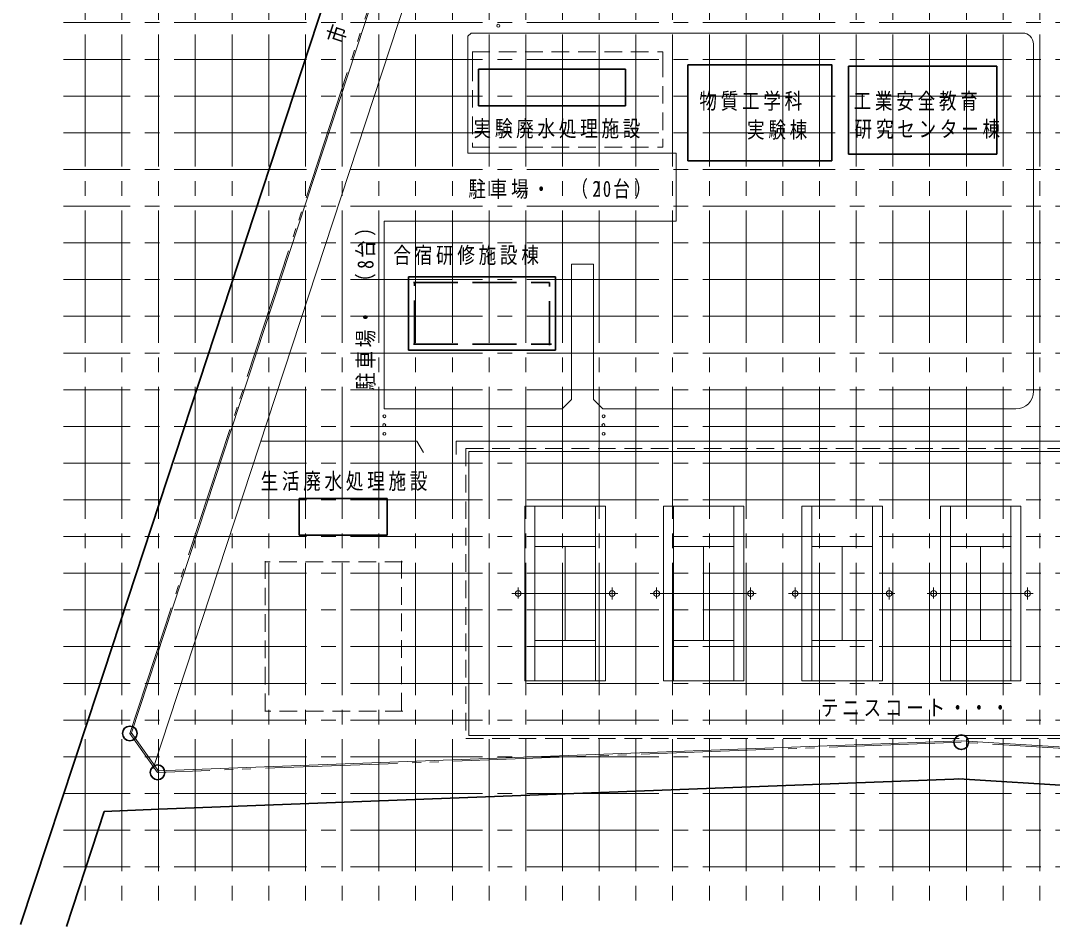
# Model space of a CAD drawing. Units: millimetres, scale not verified. Extents: x -269386 to 273530, y -150741 to 145098.
# Drawn here: x -269386 to -128890, y -138023 to -14642 of the extents above; entities that cross this region are included whole.
import ezdxf

# ---------------------------------------------------------------- set-up
doc = ezdxf.new("R2010")
doc.units = ezdxf.units.MM
doc.header["$LTSCALE"] = 2000
for name, pattern in [('CHAIN2', [12, 9, -1, 1, -1]), ('DASHED1', [1.8, 1.2, -0.6]), ('DASHED3', [4, 3, -1]), ('DOUBLE_CHAIN2', [12.8, 9, -1, 0.6, -0.6, 0.6, -1])]:
    doc.linetypes.add(name, pattern=pattern)
for name, color, linetype, lineweight in [('0-0_ 補助線', 4, 'CHAIN2', 9), ('1-1_ 1-1ﾚｲﾔ', 2, 'Continuous', 18), ('1-D_ 1-Dﾚｲﾔ', 2, 'Continuous', 18), ('7-1_ 7-1ﾚｲﾔ', 4, 'Continuous', 9), ('7-2_ 7-2ﾚｲﾔ', 7, 'Continuous', 35)]:
    doc.layers.add(name, color=color, linetype=linetype, lineweight=lineweight)
for name, color, linetype in [('1-7_ 1-7ﾚｲﾔ', 7, 'Continuous'), ('1-9_ 1-9ﾚｲﾔ', 7, 'Continuous'), ('7-9_ 7-9ﾚｲﾔ', 7, 'Continuous')]:
    doc.layers.add(name, color=color, linetype=linetype)
doc.styles.add('ＭＳ ゴシック', font='')
doc.styles.get('ＭＳ ゴシック').set_extended_font_data('MS Gothic')

msp = doc.modelspace()

# ---------------------------------------------------------------- linework, layer by layer
at = {"layer": '0-0_ 補助線'}
for p, q in [((-260599, 103484), (-260599, -134582)), ((-255599, 103484), (-255599, -134582)), ((-250599, 103484), (-250599, -134582)), ((-245599, 103484), (-245599, -134582)), ((-240599, 103484), (-240599, -134582)), ((-235599, 103484), (-235599, -134582)), ((-230599, 103484), (-230599, -134582)), ((-225599, 103484), (-225599, -134582)), ((-220599, 103484), (-220599, -134582)), ((-215599, 103484), (-215599, -134582)), ((-210599, 103484), (-210599, -134582)), ((-205599, 103484), (-205599, -134582)), ((-200599, 103484), (-200599, -134582)), ((-195599, 103484), (-195599, -134582)), ((-190599, 103484), (-190599, -134582)), ((-185599, 103484), (-185599, -134582)), ((-180599, 103484), (-180599, -134582)), ((-175599, 103484), (-175599, -134582)), ((-170599, 103484), (-170599, -134582)), ((-165599, 103484), (-165599, -134582)), ((-160599, 103484), (-160599, -134582)), ((-155599, 103484), (-155599, -134582)), ((-150599, 103484), (-150599, -134582)), ((-145599, 103484), (-145599, -134582)), ((-140599, 103484), (-140599, -134582)), ((-135599, 103484), (-135599, -134582)), ((-130599, 103484), (-130599, -134582)), ((273530, -14918), (-263527, -14918)), ((273530, -19918), (-263527, -19918)), ((273530, -24918), (-263527, -24918)), ((273530, -29918), (-263527, -29918)), ((273530, -34918), (-263527, -34918)), ((273530, -39918), (-263527, -39918)), ((273530, -44918), (-263527, -44918)), ((273530, -49918), (-263527, -49918)), ((273530, -54918), (-263527, -54918)), ((273530, -59918), (-263527, -59918)), ((273530, -64918), (-263527, -64918)), ((273530, -69918), (-263527, -69918)), ((273530, -74918), (-263527, -74918)), ((273530, -79918), (-263527, -79918)), ((273530, -84918), (-263527, -84918)), ((273530, -89918), (-263527, -89918)), ((273530, -94918), (-263527, -94918)), ((273530, -99918), (-263527, -99918)), ((273530, -104918), (-263527, -104918)), ((273530, -109918), (-263527, -109918)), ((273530, -114918), (-263527, -114918)), ((273530, -119918), (-263527, -119918)), ((273530, -124918), (-263527, -124918)), ((273530, -129918), (-263527, -129918))]:
    msp.add_line(p, q, dxfattribs=at)
at = {"layer": '1-1_ 1-1ﾚｲﾔ'}
for p, q in [((-254323, -111805), (-187395, 91742)), ((-251347, -116505), (-209951, 9447)), ((-208479, -16759), (-208055, -16335)), ((-208479, -16759), (-208479, -21311)), ((-208055, -16335), (-132958, -16335)), ((-131458, -65135), (-131458, -17747)), ((-208479, -21311), (-208479, -32678)), ((-180134, -32678), (-208479, -32678)), ((-180134, -32678), (-180134, -41978)), ((-219862, -46450), (-219862, -41978)), ((-208846, -41978), (-219862, -41978)), ((-208848, -41978), (-180134, -41978)), ((-219861, -46439), (-219861, -67535)), ((-194365, -47837), (-191365, -47837)), ((-194365, -66262), (-194365, -47837)), ((-191365, -66262), (-191365, -47837)), ((-195638, -67535), (-194365, -66262)), ((-191365, -66262), (-190093, -67535)), ((-195638, -67535), (-219861, -67535)), ((-190093, -67535), (-133858, -67535)), ((-236165, -71935), (-236698, -71935)), ((-215441, -71935), (-236171, -71935)), ((-215442, -71934), (-214543, -73493)), ((-210094, -73732), (-210094, -71935)), ((-75381, -71935), (-210094, -71935)), ((-86861, -73325), (-208361, -73325)), ((-208361, -73325), (-208361, -112025)), ((-200721, -80790), (-189751, -80790)), ((-199351, -80790), (-199351, -104560)), ((-191121, -80790), (-191121, -104560)), ((-189751, -104560), (-189751, -80790)), ((-181861, -104560), (-181861, -80790)), ((-181861, -80790), (-170891, -80790)), ((-180491, -80790), (-180491, -104560)), ((-172262, -80790), (-172262, -104560)), ((-170891, -104560), (-170891, -80790)), ((-163001, -104560), (-163001, -80790)), ((-163001, -80790), (-152032, -80790)), ((-161632, -80790), (-161632, -104560)), ((-153402, -80790), (-153402, -104560)), ((-152032, -104560), (-152032, -80790)), ((-144142, -104560), (-144142, -80790)), ((-144142, -80790), (-133172, -80790)), ((-144141, -104560), (-144141, -80790)), ((-142772, -80790), (-142772, -104560)), ((-134542, -80790), (-134542, -104560)), ((-133172, -104560), (-133172, -80790)), ((-199351, -86275), (-191121, -86275)), ((-195236, -99075), (-195236, -86275)), ((-180491, -86275), (-172262, -86275)), ((-176376, -99075), (-176376, -86275)), ((-161632, -86275), (-153402, -86275)), ((-157517, -99075), (-157517, -86275)), ((-142772, -86275), (-134542, -86275)), ((-138657, -99075), (-138657, -86275)), ((-202519, -92675), (-188380, -92675)), ((-201635, -91840), (-201635, -93361)), ((-188837, -91840), (-188837, -93513)), ((-188414, -92675), (-188081, -92675)), ((-183659, -92675), (-169521, -92675)), ((-182775, -91840), (-182775, -93361)), ((-169978, -91840), (-169978, -93513)), ((-169555, -92675), (-169222, -92675)), ((-164800, -92675), (-150661, -92675)), ((-163916, -91840), (-163916, -93361)), ((-151118, -91840), (-151118, -93513)), ((-150695, -92675), (-150362, -92675)), ((-145940, -92675), (-131802, -92675)), ((-145056, -91840), (-145056, -93361)), ((-132258, -91840), (-132258, -93513)), ((-131836, -92675), (-131503, -92675)), ((-191121, -99075), (-199351, -99075)), ((-172262, -99075), (-180491, -99075)), ((-153402, -99075), (-161632, -99075)), ((-134542, -99075), (-142772, -99075)), ((-181861, -104560), (-170891, -104560)), ((-163002, -104560), (-152032, -104560)), ((-144142, -104560), (-133172, -104560)), ((-250576, -116926), (-254350, -111626)), ((-86861, -112025), (-208361, -112025)), ((-141312, -112735), (-250747, -116842)), ((-42416, -118872), (-141293, -112735))]:
    msp.add_line(p, q, dxfattribs=at)
at = {"layer": '1-1_ 1-1ﾚｲﾔ', "linetype": 'DASHED1'}
for p, q in [((-207878, -18882), (-181922, -18882)), ((-207869, -20510), (-207869, -18877)), ((-181929, -19968), (-181929, -18874)), ((-207871, -20495), (-207871, -31894)), ((-181931, -19950), (-181931, -31896)), ((-207878, -31889), (-181923, -31889)), ((-208761, -72925), (-208761, -112425)), ((-208761, -72925), (-86461, -72925)), ((-217387, -88378), (-236141, -88378)), ((-236108, -88288), (-236108, -108820)), ((-217508, -88225), (-217508, -108863)), ((-217334, -108728), (-236141, -108728)), ((-208761, -112425), (-86461, -112425))]:
    msp.add_line(p, q, dxfattribs=at)
at = {"layer": '1-1_ 1-1ﾚｲﾔ'}
msp.add_lwpolyline([(-200721, -80790), (-200721, -104560), (-189751, -104560)], dxfattribs=at)
for centre, radius in [((-201635, -92677), 401), ((-188840, -92677), 402), ((-182776, -92677), 401), ((-169981, -92677), 402), ((-163916, -92677), 401), ((-151121, -92677), 402), ((-145057, -92677), 401), ((-132262, -92677), 402)]:
    msp.add_circle(centre, radius, dxfattribs=at)
for centre, radius, start, end in [((-132958, -17835), 1500, 0, 90), ((-133858, -65135), 2400, 270, 0)]:
    msp.add_arc(centre, radius, start, end, dxfattribs=at)
at = {"layer": '1-D_ 1-Dﾚｲﾔ'}
for centre in [(-204338, -15344), (-219848, -68535), (-190003, -68535), (-219871, -69733), (-190026, -69733), (-219848, -70932), (-190003, -70932)]:
    msp.add_circle(centre, 200, dxfattribs=at)
at = {"layer": '7-1_ 7-1ﾚｲﾔ', "color": 7, "lineweight": 35}
for p, q in [((-193285, 93678), (-260212, -109868)), ((-260212, -109868), (-269386, -137765)), ((-250552, -122039), (-141120, -117931)), ((-141614, -117926), (-43513, -124013)), ((-250554, -122039), (-258024, -122372)), ((-258005, -122361), (-263154, -138023))]:
    msp.add_line(p, q, dxfattribs=at)
at = {"layer": '7-1_ 7-1ﾚｲﾔ', "color": 6, "linetype": 'DOUBLE_CHAIN2'}
for p, q in [((-254513, -111742), (-187585, 91804)), ((-250739, -117042), (-254513, -111742)), ((-141305, -112935), (-250739, -117042)), ((-42429, -119072), (-141305, -112935))]:
    msp.add_line(p, q, dxfattribs=at)
at = {"layer": '7-1_ 7-1ﾚｲﾔ', "color": 7, "lineweight": 35}
for centre, radius in [((-254515, -111745), 1000), ((-141305, -112934), 1000), ((-250743, -117040), 1001)]:
    msp.add_circle(centre, radius, dxfattribs=at)
at = {"layer": '7-2_ 7-2ﾚｲﾔ'}
for p, q in [((-178533, -20650), (-178533, -33740)), ((-156631, -20833), (-156631, -32833)), ((-136456, -20833), (-156631, -20833)), ((-136456, -20833), (-136456, -32833)), ((-207027, -21235), (-207027, -26235)), ((-207027, -21235), (-187027, -21235)), ((-187027, -21235), (-187027, -26235)), ((-207027, -26235), (-187027, -26235)), ((-156631, -32833), (-136456, -32833)), ((-178533, -33740), (-158943, -33740)), ((-216565, -49534), (-196565, -49534)), ((-216565, -59534), (-216565, -49534)), ((-196565, -59534), (-196565, -49534)), ((-216565, -59534), (-196565, -59534)), ((-231461, -79736), (-219461, -79736)), ((-231461, -79736), (-231461, -84736)), ((-219461, -79736), (-219461, -84736)), ((-231461, -84736), (-219461, -84736))]:
    msp.add_line(p, q, dxfattribs=at)
at = {"layer": '7-2_ 7-2ﾚｲﾔ', "linetype": 'DASHED3'}
for p, q in [((-215871, -50334), (-197365, -50334)), ((-215765, -58779), (-215765, -50202)), ((-197365, -58868), (-197365, -50334)), ((-215871, -58734), (-197116, -58734))]:
    msp.add_line(p, q, dxfattribs=at)
at = {"layer": '7-2_ 7-2ﾚｲﾔ'}
msp.add_lwpolyline([(-178533, -20650), (-158943, -20650), (-158943, -33740)], dxfattribs=at)

# ---------------------------------------------------------------- texts
at = {"layer": '1-7_ 1-7ﾚｲﾔ', "insert": (-194384, -38932), "char_height": 2199, "attachment_point": 7, "style": 'ＭＳ ゴシック'}
msp.add_mtext('\\T1.27;\\W0.75;（20台）', dxfattribs=at)
at = {"layer": '1-7_ 1-7ﾚｲﾔ', "insert": (-221047, -51460), "char_height": 2199, "attachment_point": 7, "rotation": 90, "style": 'ＭＳ ゴシック'}
msp.add_mtext('\\T1.25;\\W0.8;（8台）', dxfattribs=at)
at = {"layer": '1-9_ 1-9ﾚｲﾔ', "insert": (-208412, -38932), "char_height": 2199, "attachment_point": 7, "style": 'ＭＳ ゴシック'}
msp.add_mtext('\\T1.21;\\W0.8;駐車場・', dxfattribs=at)
at = {"layer": '1-9_ 1-9ﾚｲﾔ', "insert": (-221047, -64952), "char_height": 2199, "attachment_point": 7, "rotation": 90, "style": 'ＭＳ ゴシック'}
msp.add_mtext('\\T1.21;\\W0.8;駐車場・', dxfattribs=at)
at = {"layer": '7-9_ 7-9ﾚｲﾔ', "insert": (-225383, -18020), "char_height": 2199, "attachment_point": 7, "rotation": 71.779, "style": 'ＭＳ ゴシック'}
msp.add_mtext('\\T1.21;\\W0.8;市\u3000道\u3000（幅員：６ｍ）', dxfattribs=at)
at = {"layer": '7-9_ 7-9ﾚｲﾔ', "char_height": 2199, "attachment_point": 7, "style": 'ＭＳ ゴシック'}
for s, insert in [('\\T1.21;\\W0.8;物質工学科', (-176966, -26933)), ('\\T1.21;\\W0.8;工業安全教育', (-155955, -26938)), ('\\T1.21;\\W0.8;実験廃水処理施設', (-207714, -30694)), ('\\T1.21;\\W0.8;実験棟', (-170477, -30861)), ('\\T1.21;\\W0.8;研究センター棟', (-155824, -30755)), ('\\T1.21;\\W0.8;合宿研修施設棟', (-218635, -47939)), ('\\T1.21;\\W0.8;生活廃水処理施設', (-236714, -78714)), ('\\T1.21;\\W0.8;テニスコート・・・', (-160416, -109469))]:
    msp.add_mtext(s, dxfattribs=dict(at, insert=insert))

doc.saveas('drawing.dxf')
